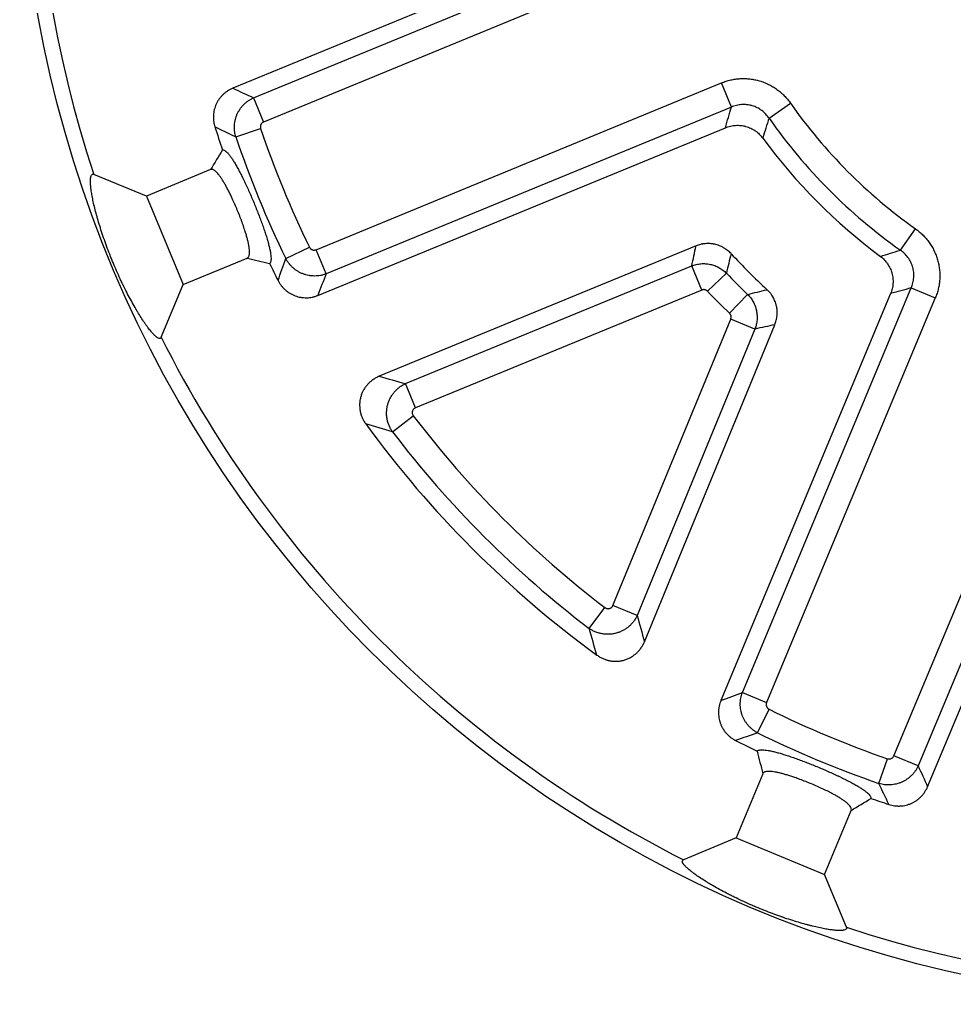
# Model space of a CAD drawing. Header units: millimetres. Extents: x -5 to 579, y 15 to 400.
# Drawn here: x 13.5 to 101.4, y 33.8 to 126.1 of the extents above; entities that cross this region are included whole.
import ezdxf

# ---------------------------------------------------------------- set-up
doc = ezdxf.new("R2010")
doc.units = ezdxf.units.MM
doc.layers.add('1', color=7, linetype='Continuous', true_color=0xffffff)

msp = doc.modelspace()

# ---------------------------------------------------------------- linework, layer by layer
at = {"layer": '1'}
for p, q in [((71.866, 135.454), (33.538, 119.689)), ((35.493, 118.79), (73.617, 134.471)), ((74.554, 132.194), (36.43, 116.513)), ((41.368, 104.506), (79.492, 120.187)), ((80.429, 117.91), (79.492, 120.187)), ((35.493, 118.79), (36.43, 116.513)), ((83.972, 116.874), (85.988, 118.287)), ((80.429, 117.91), (42.305, 102.229)), ((33.819, 115.11), (36.151, 115.9)), ((41.548, 100.215), (79.876, 115.979)), ((31.445, 112.04), (25.407, 109.539)), ((25.407, 109.539), (20.452, 111.591)), ((25.407, 109.539), (28.851, 101.224)), ((96.321, 104.463), (97.744, 106.472)), ((38.526, 103.666), (40.738, 104.746)), ((42.305, 102.229), (41.368, 104.506)), ((77.108, 104.858), (47.305, 92.601)), ((28.851, 101.224), (34.889, 103.725)), ((34.889, 103.725), (34.889, 103.725)), ((49.78, 91.915), (76.704, 102.989)), ((77.64, 100.712), (76.704, 102.989)), ((78.183, 100.597), (79.962, 102.299)), ((26.799, 96.269), (28.851, 101.224)), ((77.64, 100.712), (50.716, 89.638)), ((81.47, 62.869), (97.34, 100.915)), ((97.34, 100.915), (99.612, 99.967)), ((95.406, 100.372), (79.451, 62.122)), ((80.253, 98.528), (81.955, 100.307)), ((99.612, 99.967), (83.742, 61.922)), ((69.293, 71.061), (80.368, 97.985)), ((82.644, 97.048), (80.368, 97.985)), ((82.644, 97.048), (71.57, 70.124)), ((72.256, 67.65), (84.514, 97.452)), ((95.724, 56.923), (111.594, 94.969)), ((113.866, 94.021), (97.997, 55.976)), ((50.716, 89.638), (49.78, 91.915)), ((98.886, 54.015), (114.841, 92.265)), ((48.552, 87.393), (50.512, 88.884)), ((67.049, 68.897), (68.54, 70.856)), ((71.57, 70.124), (69.293, 71.061)), ((81.47, 62.869), (83.742, 61.922)), ((82.888, 59.083), (83.978, 61.29)), ((82.855, 57.345), (82.855, 57.345)), ((94.308, 54.32), (95.11, 56.647)), ((97.997, 55.976), (95.724, 56.923)), ((83.381, 55.234), (80.879, 49.195)), ((89.194, 45.751), (91.695, 51.79)), ((91.695, 51.79), (91.695, 51.79)), ((80.879, 49.195), (75.925, 47.143)), ((80.879, 49.195), (89.194, 45.751)), ((91.247, 40.796), (89.194, 45.751))]:
    msp.add_line(p, q, dxfattribs=at)
for radius in [112.5, 29.056, 27.116]:
    msp.add_circle((125.984, 146.328), radius, dxfattribs=at)
for radius, start, end in [(111.102, 161.78034, 198.21966), (48.847, 215.0342, 234.68117), (51.309, 215.0342, 234.68117), (98.884, 197.82906, 199.14137), (94.847, 198.71239, 206.00298), (97.309, 198.71239, 206.00298), (52.884, 216.33085, 233.38452), (62.116, 222.78899, 227.21101), (98.884, 205.85863, 206.88631), (63.691, 223.73266, 226.26734), (66.153, 223.73266, 226.26734), (111.102, 206.78034, 243.21966), (94.847, 217.27576, 232.72424), (98.884, 216.05475, 233.94525), (97.309, 217.27576, 232.72424), (94.847, 243.71239, 251.00298), (97.309, 243.71239, 251.00298), (98.884, 242.82906, 244.14136), (98.884, 250.85863, 251.88631), (111.102, 251.78034, 288.21966)]:
    msp.add_arc((125.984, 146.328), radius, start, end, dxfattribs=at)
for points, knots in [([(79.492, 120.187), (79.635, 120.246), (79.922, 120.35), (80.362, 120.469), (80.66, 120.524), (80.962, 120.567), (81.114, 120.582), (81.421, 120.599), (81.574, 120.601), (81.878, 120.592), (82.181, 120.57), (82.481, 120.522), (82.705, 120.477), (82.779, 120.461), (82.927, 120.424), (83.002, 120.404), (83.223, 120.339), (83.368, 120.29), (83.651, 120.18), (83.929, 120.058), (84.196, 119.914), (84.457, 119.757), (84.585, 119.673), (84.835, 119.493), (85.075, 119.304), (85.408, 118.993), (85.714, 118.656), (85.899, 118.413), (85.988, 118.287)], [0, 0, 0, 0, 0.0625, 0.125, 0.1875, 0.1875, 0.25, 0.25, 0.3125, 0.3125, 0.375, 0.4375, 0.4375, 0.46875, 0.46875, 0.5, 0.5, 0.5625, 0.5625, 0.625, 0.6875, 0.6875, 0.75, 0.75, 0.8125, 0.875, 0.9375, 1, 1, 1, 1]), ([(33.538, 119.689), (33.452, 119.654), (33.285, 119.576), (33.048, 119.438), (32.899, 119.332), (32.79, 119.246), (32.755, 119.217), (32.702, 119.172), (32.685, 119.156), (32.65, 119.125), (32.566, 119.047), (32.423, 118.898), (32.252, 118.683), (32.152, 118.529), (32.082, 118.41), (32.06, 118.369), (32.017, 118.287), (31.996, 118.246), (31.938, 118.121), (31.869, 117.952), (31.816, 117.776), (31.782, 117.643), (31.767, 117.576), (31.754, 117.508), (31.746, 117.462), (31.742, 117.439), (31.725, 117.325), (31.705, 117.142), (31.702, 116.868), (31.717, 116.685), (31.734, 116.548), (31.741, 116.502), (31.757, 116.411), (31.766, 116.365), (31.796, 116.23), (31.82, 116.14), (31.849, 116.052)], [0, 0, 0, 0, 0.0625, 0.125, 0.1875, 0.1875, 0.21875, 0.21875, 0.234375, 0.234375, 0.25, 0.3125, 0.375, 0.4375, 0.4375, 0.46875, 0.46875, 0.5, 0.5, 0.5625, 0.625, 0.625, 0.65625, 0.671875, 0.671875, 0.6875, 0.6875, 0.75, 0.8125, 0.875, 0.875, 0.90625, 0.90625, 0.9375, 0.9375, 1, 1, 1, 1]), ([(33.819, 115.11), (33.791, 115.198), (33.768, 115.287), (33.739, 115.423), (33.73, 115.468), (33.715, 115.56), (33.709, 115.605), (33.692, 115.743), (33.679, 115.926), (33.684, 116.201), (33.704, 116.385), (33.726, 116.522), (33.734, 116.568), (33.753, 116.659), (33.763, 116.704), (33.797, 116.838), (33.85, 117.015), (33.918, 117.185), (33.976, 117.312), (33.996, 117.353), (34.038, 117.436), (34.06, 117.477), (34.129, 117.598), (34.228, 117.754), (34.396, 117.973), (34.521, 118.108), (34.603, 118.189), (34.619, 118.205), (34.653, 118.237), (34.67, 118.253), (34.722, 118.3), (34.757, 118.33), (34.864, 118.418), (35.01, 118.528), (35.244, 118.671), (35.409, 118.753), (35.493, 118.79)], [0, 0, 0, 0, 0.0625, 0.0625, 0.09375, 0.09375, 0.125, 0.125, 0.1875, 0.25, 0.3125, 0.3125, 0.34375, 0.34375, 0.375, 0.375, 0.4375, 0.5, 0.5, 0.53125, 0.53125, 0.5625, 0.5625, 0.625, 0.6875, 0.75, 0.75, 0.765625, 0.765625, 0.78125, 0.78125, 0.8125, 0.8125, 0.875, 0.9375, 1, 1, 1, 1]), ([(83.972, 116.874), (83.878, 117.013), (83.774, 117.143), (83.545, 117.384), (83.421, 117.495), (83.251, 117.621), (83.217, 117.646), (83.147, 117.693), (83.112, 117.715), (83.005, 117.781), (82.932, 117.822), (82.709, 117.933), (82.553, 117.994), (82.35, 118.054), (82.309, 118.065), (82.228, 118.085), (82.187, 118.094), (82.064, 118.118), (81.899, 118.143), (81.732, 118.153), (81.607, 118.156), (81.565, 118.156), (81.481, 118.153), (81.439, 118.151), (81.228, 118.137), (81.063, 118.11), (80.741, 118.03), (80.583, 117.977), (80.429, 117.91)], [0, 0, 0, 0, 0.125, 0.125, 0.25, 0.25, 0.28125, 0.28125, 0.3125, 0.3125, 0.375, 0.375, 0.5, 0.5, 0.53125, 0.53125, 0.5625, 0.5625, 0.625, 0.6875, 0.6875, 0.71875, 0.71875, 0.75, 0.75, 0.875, 0.875, 1, 1, 1, 1]), ([(36.43, 116.513), (36.401, 116.501), (36.374, 116.487), (36.335, 116.462), (36.322, 116.453), (36.298, 116.434), (36.286, 116.423), (36.252, 116.391), (36.232, 116.368), (36.206, 116.33), (36.197, 116.317), (36.182, 116.29), (36.174, 116.276), (36.155, 116.234), (36.145, 116.205), (36.134, 116.16), (36.131, 116.145), (36.127, 116.114), (36.125, 116.098), (36.123, 116.052), (36.125, 116.021), (36.131, 115.975), (36.134, 115.96), (36.141, 115.93), (36.146, 115.915), (36.151, 115.9)], [0, 0, 0, 0, 0.125, 0.125, 0.1875, 0.1875, 0.25, 0.25, 0.375, 0.375, 0.4375, 0.4375, 0.5, 0.5, 0.625, 0.625, 0.6875, 0.6875, 0.75, 0.75, 0.875, 0.875, 0.9375, 0.9375, 1, 1, 1, 1]), ([(79.876, 115.979), (80.029, 116.042), (80.184, 116.092), (80.423, 116.146), (80.503, 116.161), (80.624, 116.179), (80.665, 116.184), (80.747, 116.192), (80.788, 116.196), (80.993, 116.208), (81.156, 116.204), (81.399, 116.179), (81.479, 116.167), (81.599, 116.143), (81.66, 116.131), (81.719, 116.116), (81.759, 116.106), (81.779, 116.1), (81.958, 116.05), (82.11, 115.993), (82.331, 115.889), (82.403, 115.851), (82.509, 115.79), (82.544, 115.769), (82.613, 115.725), (82.647, 115.702), (82.817, 115.584), (82.942, 115.48), (83.175, 115.253), (83.282, 115.13), (83.38, 114.997)], [0, 0, 0, 0, 0.125, 0.125, 0.1875, 0.1875, 0.21875, 0.21875, 0.25, 0.25, 0.375, 0.375, 0.4375, 0.4375, 0.46875, 0.484375, 0.484375, 0.5, 0.5, 0.625, 0.625, 0.6875, 0.6875, 0.71875, 0.71875, 0.75, 0.75, 0.875, 0.875, 1, 1, 1, 1]), ([(32.567, 113.904), (32.58, 113.906), (32.629, 113.906), (32.724, 113.879), (32.859, 113.792), (33.01, 113.653), (33.174, 113.464), (33.352, 113.227), (33.542, 112.943), (33.743, 112.616), (33.952, 112.249), (34.169, 111.844), (34.393, 111.405), (34.621, 110.938), (34.85, 110.448), (35.079, 109.941), (35.306, 109.42), (35.53, 108.891), (35.746, 108.36), (35.955, 107.831), (36.153, 107.309), (36.338, 106.8), (36.508, 106.309), (36.662, 105.84), (36.796, 105.397), (36.91, 104.985), (37.002, 104.608), (37.071, 104.269), (37.116, 103.97), (37.136, 103.715), (37.13, 103.506), (37.099, 103.343), (37.052, 103.249), (37.014, 103.211), (37.001, 103.2)], [0, 0, 0, 0, 0.012658, 0.045153, 0.077845, 0.110551, 0.142973, 0.17541, 0.208064, 0.240427, 0.272646, 0.305037, 0.337482, 0.369848, 0.402163, 0.43418, 0.466217, 0.498499, 0.530551, 0.562532, 0.594769, 0.627004, 0.659073, 0.691302, 0.72378, 0.756046, 0.788356, 0.820987, 0.853504, 0.88593, 0.918566, 0.95133, 0.983858, 1, 1, 1, 1]), ([(34.889, 103.725), (34.891, 103.726), (34.923, 103.739), (34.98, 103.78), (35.042, 103.875), (35.085, 104.01), (35.107, 104.178), (35.108, 104.383), (35.088, 104.62), (35.048, 104.89), (34.988, 105.187), (34.91, 105.511), (34.815, 105.858), (34.691, 106.265), (34.535, 106.736), (34.342, 107.272), (34.13, 107.821), (33.905, 108.373), (33.669, 108.916), (33.448, 109.399), (33.245, 109.819), (33.061, 110.18), (32.88, 110.516), (32.703, 110.826), (32.53, 111.106), (32.363, 111.354), (32.202, 111.569), (32.049, 111.746), (31.904, 111.886), (31.771, 111.986), (31.647, 112.046), (31.538, 112.065), (31.474, 112.052), (31.445, 112.04)], [0, 0, 0, 0, 0.002025, 0.032023, 0.064291, 0.094992, 0.126774, 0.157722, 0.189352, 0.220577, 0.251878, 0.283146, 0.314388, 0.345612, 0.386997, 0.428557, 0.470309, 0.51195, 0.553503, 0.594987, 0.626489, 0.657898, 0.689224, 0.720473, 0.751601, 0.782868, 0.814049, 0.845664, 0.876625, 0.908458, 0.939082, 0.971328, 1, 1, 1, 1]), ([(26.798, 96.269), (26.795, 96.26), (26.791, 96.251), (26.767, 96.207), (26.741, 96.183), (26.679, 96.157), (26.605, 96.154), (26.51, 96.196), (26.43, 96.245), (26.401, 96.264), (26.364, 96.292), (26.357, 96.297), (26.342, 96.309), (26.319, 96.327), (26.295, 96.347), (26.215, 96.416), (26.078, 96.548), (25.923, 96.724), (25.758, 96.921), (25.671, 97.03), (25.557, 97.181), (25.534, 97.212), (25.488, 97.275), (25.464, 97.307), (25.393, 97.406), (25.344, 97.474), (25.197, 97.685), (25.096, 97.835), (24.889, 98.154), (24.783, 98.323), (24.619, 98.591), (24.564, 98.683), (24.48, 98.824), (24.437, 98.896), (24.395, 98.969), (24.366, 99.018), (24.352, 99.043), (24.223, 99.266), (23.993, 99.677), (23.761, 100.114), (23.527, 100.564), (23.41, 100.797), (23.264, 101.096), (23.22, 101.186), (23.175, 101.278), (23.146, 101.339), (23.131, 101.37), (23.058, 101.523), (22.999, 101.647), (22.826, 102.02), (22.599, 102.523), (22.379, 103.035), (22.217, 103.424), (22.164, 103.554), (22.085, 103.75), (22.058, 103.816), (22.006, 103.947), (21.98, 104.013), (21.852, 104.339), (21.753, 104.599), (21.564, 105.113), (21.473, 105.367), (21.342, 105.746), (21.299, 105.872), (21.237, 106.059), (21.216, 106.122), (21.175, 106.246), (21.155, 106.309), (21.056, 106.617), (20.982, 106.857), (20.843, 107.324), (20.713, 107.779), (20.602, 108.209), (20.499, 108.626), (20.453, 108.825), (20.371, 109.204), (20.299, 109.565), (20.245, 109.889), (20.218, 110.08), (20.212, 110.117), (20.202, 110.191), (20.198, 110.228), (20.185, 110.335), (20.177, 110.403), (20.158, 110.6), (20.149, 110.721), (20.142, 110.939), (20.142, 111.037), (20.15, 111.168), (20.154, 111.209), (20.161, 111.266), (20.163, 111.284), (20.169, 111.319), (20.172, 111.336), (20.189, 111.416), (20.207, 111.468), (20.251, 111.549), (20.277, 111.577), (20.337, 111.609), (20.371, 111.613), (20.423, 111.602), (20.437, 111.597), (20.452, 111.591)], [0, 0, 0, 0, 0.006305, 0.006305, 0.03523, 0.03523, 0.064154, 0.093078, 0.093078, 0.10754, 0.10754, 0.111156, 0.111156, 0.114772, 0.122003, 0.122003, 0.150927, 0.179851, 0.179851, 0.208776, 0.208776, 0.216007, 0.216007, 0.223238, 0.223238, 0.2377, 0.2377, 0.266624, 0.266624, 0.295548, 0.295548, 0.310011, 0.310011, 0.317242, 0.320857, 0.320857, 0.324473, 0.324473, 0.353397, 0.382321, 0.382321, 0.411246, 0.411246, 0.418477, 0.422092, 0.422092, 0.425708, 0.425708, 0.44017, 0.44017, 0.469094, 0.498019, 0.498019, 0.512481, 0.512481, 0.519712, 0.519712, 0.526943, 0.526943, 0.555867, 0.555867, 0.584791, 0.584791, 0.599254, 0.599254, 0.606485, 0.606485, 0.613716, 0.613716, 0.64264, 0.64264, 0.671564, 0.700489, 0.700489, 0.729413, 0.729413, 0.758337, 0.787262, 0.787262, 0.794493, 0.794493, 0.801724, 0.801724, 0.816186, 0.816186, 0.84511, 0.84511, 0.874034, 0.874034, 0.888497, 0.888497, 0.895728, 0.895728, 0.902959, 0.902959, 0.931883, 0.931883, 0.960807, 0.960807, 0.989732, 0.989732, 1, 1, 1, 1]), ([(97.744, 106.472), (97.87, 106.383), (98.112, 106.196), (98.448, 105.888), (98.757, 105.554), (98.945, 105.313), (99.123, 105.062), (99.207, 104.934), (99.362, 104.672), (99.505, 104.405), (99.626, 104.126), (99.707, 103.913), (99.733, 103.841), (99.781, 103.696), (99.804, 103.623), (99.868, 103.401), (99.904, 103.252), (99.962, 102.954), (100.008, 102.654), (100.028, 102.351), (100.036, 102.047), (100.033, 101.894), (100.015, 101.587), (99.999, 101.434), (99.955, 101.133), (99.898, 100.835), (99.777, 100.396), (99.671, 100.109), (99.612, 99.967)], [0, 0, 0, 0, 0.0625, 0.125, 0.1875, 0.25, 0.25, 0.3125, 0.3125, 0.375, 0.4375, 0.4375, 0.46875, 0.46875, 0.5, 0.5, 0.5625, 0.5625, 0.625, 0.6875, 0.6875, 0.75, 0.75, 0.8125, 0.8125, 0.875, 0.9375, 1, 1, 1, 1]), ([(40.738, 104.746), (40.752, 104.718), (40.768, 104.691), (40.796, 104.654), (40.805, 104.642), (40.826, 104.619), (40.837, 104.608), (40.871, 104.577), (40.896, 104.558), (40.935, 104.534), (40.949, 104.526), (40.977, 104.512), (40.991, 104.506), (41.034, 104.49), (41.064, 104.481), (41.11, 104.473), (41.125, 104.471), (41.156, 104.469), (41.172, 104.469), (41.218, 104.469), (41.249, 104.473), (41.294, 104.482), (41.309, 104.486), (41.339, 104.495), (41.354, 104.5), (41.368, 104.506)], [0, 0, 0, 0, 0.125, 0.125, 0.1875, 0.1875, 0.25, 0.25, 0.375, 0.375, 0.4375, 0.4375, 0.5, 0.5, 0.625, 0.625, 0.6875, 0.6875, 0.75, 0.75, 0.875, 0.875, 0.9375, 0.9375, 1, 1, 1, 1]), ([(80.4, 104.133), (80.297, 104.244), (80.078, 104.447), (79.832, 104.615), (79.67, 104.708), (79.637, 104.727), (79.57, 104.762), (79.469, 104.812), (79.367, 104.857), (79.158, 104.937), (79.016, 104.98), (78.834, 105.021), (78.797, 105.028), (78.723, 105.042), (78.686, 105.048), (78.574, 105.063), (78.5, 105.071), (78.276, 105.086), (78.128, 105.084), (77.905, 105.064), (77.831, 105.055), (77.72, 105.037), (77.683, 105.03), (77.609, 105.015), (77.572, 105.007), (77.39, 104.962), (77.247, 104.916), (77.108, 104.858)], [0, 0, 0, 0, 0.125, 0.25, 0.25, 0.28125, 0.28125, 0.3125, 0.375, 0.375, 0.5, 0.5, 0.53125, 0.53125, 0.5625, 0.5625, 0.625, 0.625, 0.75, 0.75, 0.8125, 0.8125, 0.84375, 0.84375, 0.875, 0.875, 1, 1, 1, 1]), ([(97.34, 100.915), (97.407, 101.069), (97.462, 101.227), (97.543, 101.549), (97.57, 101.713), (97.586, 101.924), (97.588, 101.966), (97.591, 102.05), (97.591, 102.092), (97.589, 102.217), (97.585, 102.3), (97.559, 102.549), (97.528, 102.713), (97.47, 102.917), (97.457, 102.957), (97.43, 103.037), (97.416, 103.076), (97.371, 103.193), (97.304, 103.346), (97.224, 103.492), (97.158, 103.599), (97.136, 103.634), (97.089, 103.704), (97.065, 103.739), (96.94, 103.909), (96.829, 104.034), (96.59, 104.264), (96.46, 104.369), (96.321, 104.463)], [0, 0, 0, 0, 0.125, 0.125, 0.25, 0.25, 0.28125, 0.28125, 0.3125, 0.3125, 0.375, 0.375, 0.5, 0.5, 0.53125, 0.53125, 0.5625, 0.5625, 0.625, 0.6875, 0.6875, 0.71875, 0.71875, 0.75, 0.75, 0.875, 0.875, 1, 1, 1, 1]), ([(42.305, 102.229), (42.219, 102.196), (42.131, 102.167), (41.998, 102.13), (41.953, 102.118), (41.863, 102.097), (41.817, 102.088), (41.681, 102.063), (41.499, 102.038), (41.224, 102.026), (41.04, 102.034), (40.901, 102.047), (40.855, 102.052), (40.763, 102.065), (40.717, 102.072), (40.581, 102.097), (40.402, 102.139), (40.227, 102.197), (40.098, 102.246), (40.055, 102.263), (39.97, 102.3), (39.927, 102.32), (39.802, 102.381), (39.64, 102.47), (39.411, 102.623), (39.268, 102.739), (39.182, 102.816), (39.165, 102.832), (39.131, 102.863), (39.114, 102.879), (39.064, 102.928), (39.032, 102.961), (38.937, 103.062), (38.818, 103.201), (38.66, 103.425), (38.568, 103.584), (38.526, 103.666)], [0, 0, 0, 0, 0.0625, 0.0625, 0.09375, 0.09375, 0.125, 0.125, 0.1875, 0.25, 0.3125, 0.3125, 0.34375, 0.34375, 0.375, 0.375, 0.4375, 0.5, 0.5, 0.53125, 0.53125, 0.5625, 0.5625, 0.625, 0.6875, 0.75, 0.75, 0.765625, 0.765625, 0.78125, 0.78125, 0.8125, 0.8125, 0.875, 0.9375, 1, 1, 1, 1]), ([(94.442, 103.881), (94.574, 103.782), (94.697, 103.674), (94.866, 103.498), (94.948, 103.407), (95.024, 103.31), (95.073, 103.245), (95.097, 103.211), (95.213, 103.042), (95.294, 102.9), (95.397, 102.679), (95.428, 102.603), (95.471, 102.488), (95.491, 102.43), (95.509, 102.371), (95.521, 102.332), (95.526, 102.312), (95.575, 102.134), (95.605, 101.973), (95.629, 101.731), (95.634, 101.649), (95.636, 101.527), (95.636, 101.486), (95.634, 101.404), (95.632, 101.363), (95.619, 101.157), (95.594, 100.996), (95.52, 100.679), (95.47, 100.524), (95.406, 100.372)], [0, 0, 0, 0, 0.125, 0.125, 0.1875, 0.21875, 0.21875, 0.25, 0.25, 0.375, 0.375, 0.4375, 0.4375, 0.46875, 0.484375, 0.484375, 0.5, 0.5, 0.625, 0.625, 0.6875, 0.6875, 0.71875, 0.71875, 0.75, 0.75, 0.875, 0.875, 1, 1, 1, 1]), ([(76.704, 102.989), (76.841, 103.043), (76.982, 103.086), (77.198, 103.136), (77.27, 103.15), (77.416, 103.172), (77.489, 103.181), (77.708, 103.198), (77.854, 103.2), (78.037, 103.188), (78.074, 103.185), (78.147, 103.178), (78.184, 103.173), (78.294, 103.158), (78.367, 103.145), (78.582, 103.099), (78.723, 103.059), (78.929, 102.983), (78.997, 102.955), (79.098, 102.909), (79.131, 102.893), (79.197, 102.86), (79.23, 102.843), (79.392, 102.755), (79.515, 102.675), (79.748, 102.5), (79.858, 102.404), (79.962, 102.299)], [0, 0, 0, 0, 0.125, 0.125, 0.1875, 0.1875, 0.25, 0.25, 0.375, 0.375, 0.40625, 0.40625, 0.4375, 0.4375, 0.5, 0.5, 0.625, 0.625, 0.6875, 0.6875, 0.71875, 0.71875, 0.75, 0.75, 0.875, 0.875, 1, 1, 1, 1]), ([(37.789, 101.611), (37.831, 101.528), (37.921, 101.368), (38.078, 101.143), (38.195, 101.002), (38.289, 100.901), (38.321, 100.868), (38.37, 100.819), (38.387, 100.803), (38.421, 100.771), (38.506, 100.693), (38.666, 100.562), (38.893, 100.409), (39.054, 100.321), (39.179, 100.261), (39.221, 100.242), (39.306, 100.205), (39.349, 100.188), (39.478, 100.14), (39.653, 100.085), (39.831, 100.046), (39.967, 100.023), (40.035, 100.013), (40.104, 100.005), (40.15, 100.001), (40.173, 99.999), (40.289, 99.99), (40.473, 99.985), (40.746, 100.004), (40.927, 100.033), (41.063, 100.061), (41.108, 100.072), (41.198, 100.095), (41.242, 100.107), (41.375, 100.148), (41.462, 100.179), (41.548, 100.215)], [0, 0, 0, 0, 0.0625, 0.125, 0.1875, 0.1875, 0.21875, 0.21875, 0.234375, 0.234375, 0.25, 0.3125, 0.375, 0.4375, 0.4375, 0.46875, 0.46875, 0.5, 0.5, 0.5625, 0.625, 0.625, 0.65625, 0.671875, 0.671875, 0.6875, 0.6875, 0.75, 0.8125, 0.875, 0.875, 0.90625, 0.90625, 0.9375, 0.9375, 1, 1, 1, 1]), ([(78.183, 100.597), (78.166, 100.615), (78.13, 100.648), (78.089, 100.675), (78.057, 100.693), (78.046, 100.699), (78.023, 100.709), (78.012, 100.714), (77.978, 100.727), (77.954, 100.733), (77.906, 100.744), (77.881, 100.747), (77.832, 100.75), (77.808, 100.749), (77.771, 100.746), (77.759, 100.745), (77.735, 100.74), (77.723, 100.738), (77.687, 100.729), (77.663, 100.721), (77.64, 100.712)], [0, 0, 0, 0, 0.125, 0.25, 0.25, 0.3125, 0.3125, 0.375, 0.375, 0.5, 0.5, 0.625, 0.625, 0.75, 0.75, 0.8125, 0.8125, 0.875, 0.875, 1, 1, 1, 1]), ([(84.514, 97.452), (84.571, 97.591), (84.664, 97.875), (84.713, 98.169), (84.729, 98.356), (84.732, 98.394), (84.736, 98.469), (84.739, 98.581), (84.736, 98.693), (84.722, 98.916), (84.701, 99.063), (84.661, 99.246), (84.653, 99.282), (84.634, 99.355), (84.624, 99.391), (84.591, 99.499), (84.567, 99.57), (84.486, 99.779), (84.422, 99.913), (84.311, 100.107), (84.271, 100.17), (84.208, 100.263), (84.186, 100.294), (84.141, 100.355), (84.118, 100.385), (84.001, 100.532), (83.899, 100.642), (83.789, 100.744)], [0, 0, 0, 0, 0.125, 0.25, 0.25, 0.28125, 0.28125, 0.3125, 0.375, 0.375, 0.5, 0.5, 0.53125, 0.53125, 0.5625, 0.5625, 0.625, 0.625, 0.75, 0.75, 0.8125, 0.8125, 0.84375, 0.84375, 0.875, 0.875, 1, 1, 1, 1]), ([(81.955, 100.307), (82.059, 100.203), (82.156, 100.092), (82.289, 99.915), (82.331, 99.854), (82.411, 99.73), (82.448, 99.667), (82.553, 99.474), (82.613, 99.341), (82.677, 99.168), (82.689, 99.134), (82.712, 99.064), (82.723, 99.028), (82.754, 98.921), (82.771, 98.85), (82.817, 98.634), (82.837, 98.489), (82.851, 98.27), (82.853, 98.196), (82.852, 98.086), (82.851, 98.049), (82.847, 97.975), (82.845, 97.938), (82.83, 97.754), (82.807, 97.61), (82.741, 97.326), (82.698, 97.186), (82.644, 97.048)], [0, 0, 0, 0, 0.125, 0.125, 0.1875, 0.1875, 0.25, 0.25, 0.375, 0.375, 0.40625, 0.40625, 0.4375, 0.4375, 0.5, 0.5, 0.625, 0.625, 0.6875, 0.6875, 0.71875, 0.71875, 0.75, 0.75, 0.875, 0.875, 1, 1, 1, 1]), ([(80.368, 97.985), (80.377, 98.008), (80.392, 98.054), (80.4, 98.103), (80.404, 98.139), (80.405, 98.152), (80.405, 98.176), (80.405, 98.189), (80.403, 98.225), (80.399, 98.25), (80.389, 98.298), (80.382, 98.322), (80.365, 98.368), (80.355, 98.39), (80.337, 98.422), (80.33, 98.432), (80.317, 98.453), (80.31, 98.463), (80.287, 98.492), (80.27, 98.511), (80.253, 98.528)], [0, 0, 0, 0, 0.125, 0.25, 0.25, 0.3125, 0.3125, 0.375, 0.375, 0.5, 0.5, 0.625, 0.625, 0.75, 0.75, 0.8125, 0.8125, 0.875, 0.875, 1, 1, 1, 1]), ([(47.305, 92.601), (47.201, 92.558), (46.999, 92.461), (46.81, 92.345), (46.628, 92.217), (46.54, 92.148), (46.434, 92.055), (46.413, 92.037), (46.372, 91.998), (46.311, 91.94), (46.253, 91.88), (46.141, 91.756), (46.071, 91.67), (45.941, 91.489), (45.881, 91.395), (45.813, 91.272), (45.799, 91.247), (45.774, 91.197), (45.736, 91.122), (45.702, 91.046), (45.638, 90.892), (45.601, 90.787), (45.541, 90.573), (45.516, 90.464), (45.489, 90.297), (45.482, 90.241), (45.471, 90.13), (45.466, 90.074), (45.459, 89.907), (45.461, 89.796), (45.472, 89.629), (45.478, 89.574), (45.488, 89.49), (45.492, 89.463), (45.501, 89.407), (45.506, 89.379), (45.532, 89.241), (45.559, 89.133), (45.624, 88.92), (45.662, 88.815), (45.729, 88.662), (45.752, 88.611), (45.79, 88.536), (45.803, 88.511), (45.83, 88.462), (45.843, 88.437), (45.913, 88.315), (45.974, 88.22), (46.041, 88.129)], [0, 0, 0, 0, 0.0625, 0.125, 0.125, 0.1875, 0.1875, 0.203125, 0.203125, 0.21875, 0.25, 0.25, 0.3125, 0.3125, 0.375, 0.375, 0.390625, 0.390625, 0.40625, 0.4375, 0.4375, 0.5, 0.5, 0.5625, 0.5625, 0.59375, 0.59375, 0.625, 0.625, 0.6875, 0.6875, 0.71875, 0.71875, 0.734375, 0.734375, 0.75, 0.75, 0.8125, 0.8125, 0.875, 0.875, 0.90625, 0.90625, 0.921875, 0.921875, 0.9375, 0.9375, 1, 1, 1, 1]), ([(48.552, 87.393), (48.488, 87.484), (48.429, 87.578), (48.348, 87.724), (48.322, 87.773), (48.274, 87.874), (48.252, 87.924), (48.188, 88.078), (48.115, 88.286), (48.064, 88.503), (48.04, 88.641), (48.036, 88.669), (48.028, 88.724), (48.017, 88.808), (48.01, 88.891), (47.999, 89.058), (47.998, 89.169), (48.009, 89.392), (48.02, 89.504), (48.042, 89.643), (48.047, 89.671), (48.057, 89.726), (48.074, 89.809), (48.094, 89.89), (48.138, 90.052), (48.173, 90.158), (48.254, 90.365), (48.301, 90.467), (48.406, 90.667), (48.464, 90.763), (48.588, 90.947), (48.655, 91.036), (48.799, 91.205), (48.875, 91.286), (48.997, 91.401), (49.039, 91.439), (49.124, 91.51), (49.167, 91.545), (49.299, 91.645), (49.391, 91.706), (49.58, 91.818), (49.678, 91.869), (49.78, 91.915)], [0, 0, 0, 0, 0.0625, 0.0625, 0.09375, 0.09375, 0.125, 0.125, 0.1875, 0.25, 0.25, 0.265625, 0.265625, 0.28125, 0.3125, 0.3125, 0.375, 0.375, 0.4375, 0.4375, 0.453125, 0.453125, 0.46875, 0.5, 0.5, 0.5625, 0.5625, 0.625, 0.625, 0.6875, 0.6875, 0.75, 0.75, 0.8125, 0.8125, 0.84375, 0.84375, 0.875, 0.875, 0.9375, 0.9375, 1, 1, 1, 1]), ([(50.716, 89.638), (50.681, 89.623), (50.648, 89.605), (50.602, 89.573), (50.587, 89.561), (50.559, 89.536), (50.545, 89.523), (50.508, 89.481), (50.486, 89.451), (50.449, 89.384), (50.435, 89.349), (50.42, 89.295), (50.417, 89.276), (50.411, 89.239), (50.408, 89.201), (50.409, 89.164), (50.411, 89.135), (50.412, 89.126), (50.415, 89.107), (50.416, 89.098), (50.426, 89.052), (50.438, 89.016), (50.461, 88.965), (50.47, 88.948), (50.489, 88.915), (50.5, 88.899), (50.512, 88.884)], [0, 0, 0, 0, 0.125, 0.125, 0.1875, 0.1875, 0.25, 0.25, 0.375, 0.375, 0.5, 0.5, 0.5625, 0.5625, 0.625, 0.6875, 0.6875, 0.71875, 0.71875, 0.75, 0.75, 0.875, 0.875, 0.9375, 0.9375, 1, 1, 1, 1]), ([(68.54, 70.856), (68.57, 70.833), (68.602, 70.814), (68.653, 70.79), (68.671, 70.783), (68.707, 70.771), (68.725, 70.767), (68.781, 70.755), (68.818, 70.752), (68.894, 70.754), (68.931, 70.76), (68.985, 70.774), (69.003, 70.78), (69.039, 70.795), (69.073, 70.811), (69.105, 70.831), (69.128, 70.847), (69.135, 70.853), (69.15, 70.864), (69.157, 70.87), (69.192, 70.902), (69.217, 70.93), (69.25, 70.976), (69.26, 70.993), (69.278, 71.026), (69.286, 71.043), (69.293, 71.061)], [0, 0, 0, 0, 0.125, 0.125, 0.1875, 0.1875, 0.25, 0.25, 0.375, 0.375, 0.5, 0.5, 0.5625, 0.5625, 0.625, 0.6875, 0.6875, 0.71875, 0.71875, 0.75, 0.75, 0.875, 0.875, 0.9375, 0.9375, 1, 1, 1, 1]), ([(71.57, 70.124), (71.525, 70.023), (71.474, 69.924), (71.388, 69.781), (71.359, 69.733), (71.297, 69.641), (71.264, 69.596), (71.164, 69.463), (71.021, 69.295), (70.859, 69.142), (70.752, 69.051), (70.731, 69.033), (70.687, 68.998), (70.62, 68.947), (70.552, 68.898), (70.414, 68.805), (70.318, 68.748), (70.12, 68.644), (70.019, 68.598), (69.887, 68.546), (69.861, 68.537), (69.808, 68.517), (69.728, 68.49), (69.648, 68.466), (69.486, 68.422), (69.377, 68.399), (69.157, 68.364), (69.045, 68.353), (68.82, 68.343), (68.708, 68.344), (68.486, 68.358), (68.376, 68.371), (68.157, 68.409), (68.049, 68.434), (67.887, 68.481), (67.834, 68.499), (67.729, 68.536), (67.677, 68.555), (67.525, 68.619), (67.425, 68.667), (67.233, 68.774), (67.139, 68.832), (67.049, 68.897)], [0, 0, 0, 0, 0.0625, 0.0625, 0.09375, 0.09375, 0.125, 0.125, 0.1875, 0.25, 0.25, 0.265625, 0.265625, 0.28125, 0.3125, 0.3125, 0.375, 0.375, 0.4375, 0.4375, 0.453125, 0.453125, 0.46875, 0.5, 0.5, 0.5625, 0.5625, 0.625, 0.625, 0.6875, 0.6875, 0.75, 0.75, 0.8125, 0.8125, 0.84375, 0.84375, 0.875, 0.875, 0.9375, 0.9375, 1, 1, 1, 1]), ([(67.785, 66.385), (67.876, 66.319), (68.064, 66.197), (68.262, 66.097), (68.466, 66.009), (68.571, 65.97), (68.706, 65.928), (68.733, 65.92), (68.787, 65.905), (68.868, 65.884), (68.95, 65.866), (69.114, 65.835), (69.224, 65.821), (69.446, 65.805), (69.558, 65.803), (69.698, 65.809), (69.726, 65.811), (69.782, 65.815), (69.866, 65.822), (69.949, 65.833), (70.114, 65.86), (70.223, 65.884), (70.437, 65.944), (70.542, 65.98), (70.699, 66.045), (70.75, 66.068), (70.851, 66.116), (70.9, 66.142), (71.046, 66.223), (71.14, 66.283), (71.276, 66.38), (71.343, 66.431), (71.407, 66.484), (71.45, 66.521), (71.471, 66.539), (71.576, 66.634), (71.654, 66.714), (71.801, 66.881), (71.87, 66.968), (71.966, 67.105), (72.012, 67.175), (72.055, 67.247), (72.084, 67.296), (72.097, 67.32), (72.165, 67.444), (72.213, 67.546), (72.256, 67.65)], [0, 0, 0, 0, 0.0625, 0.125, 0.125, 0.1875, 0.1875, 0.203125, 0.203125, 0.21875, 0.25, 0.25, 0.3125, 0.3125, 0.375, 0.375, 0.390625, 0.390625, 0.40625, 0.4375, 0.4375, 0.5, 0.5, 0.5625, 0.5625, 0.59375, 0.59375, 0.625, 0.625, 0.6875, 0.6875, 0.71875, 0.734375, 0.734375, 0.75, 0.75, 0.8125, 0.8125, 0.875, 0.875, 0.90625, 0.921875, 0.921875, 0.9375, 0.9375, 1, 1, 1, 1]), ([(82.888, 59.083), (82.806, 59.126), (82.727, 59.172), (82.61, 59.248), (82.572, 59.274), (82.497, 59.328), (82.46, 59.355), (82.351, 59.441), (82.212, 59.561), (82.021, 59.76), (81.906, 59.904), (81.824, 60.016), (81.797, 60.054), (81.746, 60.132), (81.721, 60.171), (81.65, 60.29), (81.563, 60.452), (81.491, 60.621), (81.442, 60.751), (81.427, 60.794), (81.399, 60.883), (81.385, 60.928), (81.348, 61.062), (81.308, 61.242), (81.272, 61.515), (81.264, 61.699), (81.265, 61.815), (81.265, 61.838), (81.267, 61.884), (81.268, 61.908), (81.271, 61.977), (81.275, 62.023), (81.288, 62.161), (81.314, 62.342), (81.378, 62.609), (81.436, 62.783), (81.47, 62.869)], [0, 0, 0, 0, 0.0625, 0.0625, 0.09375, 0.09375, 0.125, 0.125, 0.1875, 0.25, 0.3125, 0.3125, 0.34375, 0.34375, 0.375, 0.375, 0.4375, 0.5, 0.5, 0.53125, 0.53125, 0.5625, 0.5625, 0.625, 0.6875, 0.75, 0.75, 0.765625, 0.765625, 0.78125, 0.78125, 0.8125, 0.8125, 0.875, 0.9375, 1, 1, 1, 1]), ([(79.451, 62.122), (79.416, 62.037), (79.353, 61.864), (79.283, 61.598), (79.252, 61.418), (79.236, 61.281), (79.231, 61.235), (79.226, 61.166), (79.225, 61.142), (79.223, 61.096), (79.218, 60.981), (79.223, 60.774), (79.254, 60.502), (79.292, 60.322), (79.327, 60.188), (79.339, 60.144), (79.367, 60.055), (79.382, 60.012), (79.429, 59.882), (79.5, 59.714), (79.586, 59.552), (79.657, 59.434), (79.694, 59.376), (79.733, 59.318), (79.759, 59.281), (79.773, 59.262), (79.841, 59.168), (79.957, 59.025), (80.148, 58.829), (80.288, 58.71), (80.397, 58.626), (80.435, 58.598), (80.511, 58.545), (80.549, 58.519), (80.666, 58.445), (80.746, 58.399), (80.829, 58.356)], [0, 0, 0, 0, 0.0625, 0.125, 0.1875, 0.1875, 0.21875, 0.21875, 0.234375, 0.234375, 0.25, 0.3125, 0.375, 0.4375, 0.4375, 0.46875, 0.46875, 0.5, 0.5, 0.5625, 0.625, 0.625, 0.65625, 0.671875, 0.671875, 0.6875, 0.6875, 0.75, 0.8125, 0.875, 0.875, 0.90625, 0.90625, 0.9375, 0.9375, 1, 1, 1, 1]), ([(83.742, 61.922), (83.73, 61.893), (83.721, 61.863), (83.711, 61.818), (83.709, 61.803), (83.705, 61.772), (83.704, 61.756), (83.703, 61.71), (83.705, 61.679), (83.713, 61.634), (83.716, 61.618), (83.724, 61.588), (83.729, 61.574), (83.745, 61.53), (83.759, 61.502), (83.783, 61.463), (83.792, 61.45), (83.81, 61.425), (83.82, 61.413), (83.851, 61.379), (83.874, 61.358), (83.911, 61.33), (83.924, 61.321), (83.951, 61.305), (83.964, 61.297), (83.978, 61.29)], [0, 0, 0, 0, 0.125, 0.125, 0.1875, 0.1875, 0.25, 0.25, 0.375, 0.375, 0.4375, 0.4375, 0.5, 0.5, 0.625, 0.625, 0.6875, 0.6875, 0.75, 0.75, 0.875, 0.875, 0.9375, 0.9375, 1, 1, 1, 1]), ([(82.855, 57.345), (82.864, 57.356), (82.898, 57.391), (82.983, 57.438), (83.113, 57.466), (83.241, 57.476), (83.385, 57.478), (83.593, 57.464), (83.886, 57.423), (84.22, 57.357), (84.593, 57.267), (85.001, 57.156), (85.439, 57.024), (85.906, 56.872), (86.395, 56.704), (86.901, 56.521), (87.421, 56.324), (87.95, 56.117), (88.481, 55.901), (88.922, 55.716), (89.272, 55.565), (89.62, 55.413), (89.961, 55.259), (90.293, 55.106), (90.618, 54.953), (91.008, 54.764), (91.448, 54.541), (91.856, 54.323), (92.229, 54.112), (92.561, 53.911), (92.85, 53.72), (93.094, 53.54), (93.289, 53.373), (93.433, 53.221), (93.527, 53.084), (93.561, 52.983), (93.562, 52.929), (93.56, 52.911)], [0, 0, 0, 0, 0.012325, 0.044879, 0.077358, 0.093737, 0.110128, 0.142686, 0.17505, 0.207525, 0.240098, 0.272344, 0.304549, 0.336977, 0.369164, 0.40119, 0.433381, 0.46561, 0.497583, 0.529624, 0.545786, 0.561956, 0.594228, 0.610415, 0.626619, 0.658779, 0.690894, 0.723287, 0.755731, 0.788011, 0.820441, 0.853138, 0.885618, 0.918103, 0.950877, 0.983547, 1, 1, 1, 1]), ([(95.11, 56.647), (95.139, 56.637), (95.169, 56.63), (95.215, 56.623), (95.23, 56.622), (95.261, 56.62), (95.277, 56.62), (95.323, 56.622), (95.354, 56.626), (95.399, 56.637), (95.414, 56.641), (95.443, 56.651), (95.458, 56.656), (95.5, 56.675), (95.527, 56.691), (95.565, 56.717), (95.577, 56.727), (95.601, 56.747), (95.612, 56.758), (95.644, 56.791), (95.663, 56.815), (95.689, 56.854), (95.697, 56.867), (95.712, 56.895), (95.718, 56.909), (95.724, 56.923)], [0, 0, 0, 0, 0.125, 0.125, 0.1875, 0.1875, 0.25, 0.25, 0.375, 0.375, 0.4375, 0.4375, 0.5, 0.5, 0.625, 0.625, 0.6875, 0.6875, 0.75, 0.75, 0.875, 0.875, 0.9375, 0.9375, 1, 1, 1, 1]), ([(91.695, 51.79), (91.696, 51.792), (91.709, 51.824), (91.72, 51.894), (91.697, 52.005), (91.631, 52.131), (91.527, 52.266), (91.382, 52.411), (91.2, 52.565), (90.981, 52.727), (90.729, 52.895), (90.444, 53.069), (90.131, 53.247), (89.755, 53.448), (89.309, 53.671), (88.791, 53.915), (88.251, 54.154), (87.7, 54.385), (87.15, 54.602), (86.653, 54.786), (86.213, 54.939), (85.831, 55.063), (85.467, 55.172), (85.124, 55.266), (84.804, 55.341), (84.51, 55.398), (84.245, 55.436), (84.013, 55.453), (83.811, 55.45), (83.647, 55.425), (83.517, 55.38), (83.428, 55.316), (83.392, 55.262), (83.381, 55.234)], [0, 0, 0, 0, 0.002432, 0.032328, 0.064673, 0.095447, 0.127182, 0.158088, 0.189704, 0.220926, 0.252213, 0.283468, 0.314701, 0.345919, 0.387509, 0.429269, 0.471217, 0.512882, 0.554452, 0.595944, 0.627283, 0.658532, 0.689696, 0.720785, 0.752034, 0.783411, 0.81448, 0.845967, 0.877032, 0.908947, 0.939499, 0.971673, 1, 1, 1, 1]), ([(97.997, 55.976), (97.959, 55.891), (97.918, 55.809), (97.85, 55.688), (97.826, 55.648), (97.777, 55.57), (97.752, 55.531), (97.673, 55.417), (97.562, 55.271), (97.376, 55.068), (97.24, 54.943), (97.133, 54.854), (97.097, 54.825), (97.023, 54.769), (96.985, 54.742), (96.871, 54.664), (96.715, 54.566), (96.551, 54.483), (96.424, 54.427), (96.382, 54.409), (96.295, 54.375), (96.251, 54.359), (96.12, 54.313), (95.942, 54.261), (95.672, 54.208), (95.489, 54.189), (95.373, 54.182), (95.35, 54.181), (95.304, 54.179), (95.281, 54.179), (95.211, 54.178), (95.165, 54.179), (95.027, 54.183), (94.844, 54.198), (94.574, 54.244), (94.396, 54.291), (94.308, 54.32)], [0, 0, 0, 0, 0.0625, 0.0625, 0.09375, 0.09375, 0.125, 0.125, 0.1875, 0.25, 0.3125, 0.3125, 0.34375, 0.34375, 0.375, 0.375, 0.4375, 0.5, 0.5, 0.53125, 0.53125, 0.5625, 0.5625, 0.625, 0.6875, 0.75, 0.75, 0.765625, 0.765625, 0.78125, 0.78125, 0.8125, 0.8125, 0.875, 0.9375, 1, 1, 1, 1]), ([(95.241, 52.345), (95.329, 52.316), (95.506, 52.267), (95.776, 52.218), (95.959, 52.202), (96.096, 52.197), (96.143, 52.196), (96.212, 52.196), (96.235, 52.197), (96.281, 52.198), (96.397, 52.203), (96.602, 52.223), (96.871, 52.276), (97.047, 52.328), (97.178, 52.373), (97.222, 52.39), (97.307, 52.424), (97.35, 52.442), (97.475, 52.5), (97.638, 52.584), (97.792, 52.682), (97.904, 52.762), (97.959, 52.803), (98.013, 52.847), (98.049, 52.876), (98.067, 52.891), (98.154, 52.967), (98.288, 53.093), (98.468, 53.3), (98.576, 53.449), (98.651, 53.564), (98.676, 53.603), (98.723, 53.683), (98.746, 53.724), (98.811, 53.846), (98.85, 53.93), (98.886, 54.015)], [0, 0, 0, 0, 0.0625, 0.125, 0.1875, 0.1875, 0.21875, 0.21875, 0.234375, 0.234375, 0.25, 0.3125, 0.375, 0.4375, 0.4375, 0.46875, 0.46875, 0.5, 0.5, 0.5625, 0.625, 0.625, 0.65625, 0.671875, 0.671875, 0.6875, 0.6875, 0.75, 0.8125, 0.875, 0.875, 0.90625, 0.90625, 0.9375, 0.9375, 1, 1, 1, 1]), ([(91.247, 40.796), (91.249, 40.791), (91.251, 40.785), (91.256, 40.77), (91.259, 40.76), (91.268, 40.713), (91.263, 40.679), (91.23, 40.619), (91.201, 40.593), (91.119, 40.55), (91.067, 40.532), (90.986, 40.516), (90.969, 40.512), (90.933, 40.507), (90.915, 40.504), (90.857, 40.497), (90.816, 40.494), (90.684, 40.487), (90.486, 40.486), (90.245, 40.503), (90.048, 40.523), (89.98, 40.53), (89.873, 40.544), (89.836, 40.548), (89.762, 40.558), (89.724, 40.564), (89.532, 40.592), (89.206, 40.646), (88.846, 40.719), (88.468, 40.801), (88.27, 40.847), (87.96, 40.923), (87.855, 40.949), (87.72, 40.985), (87.693, 40.992), (87.638, 41.006), (87.611, 41.013), (87.528, 41.035), (87.473, 41.05), (87.195, 41.126), (86.739, 41.256), (86.262, 41.404), (85.775, 41.561), (85.526, 41.644), (85.24, 41.742), (85.208, 41.754), (85.144, 41.776), (85.112, 41.787), (85.015, 41.821), (84.823, 41.889), (84.63, 41.959), (84.244, 42.102), (83.986, 42.2), (83.468, 42.403), (83.209, 42.508), (82.885, 42.643), (82.787, 42.684), (82.69, 42.725), (82.625, 42.753), (82.462, 42.822), (82.301, 42.892), (81.917, 43.061), (81.666, 43.175), (81.171, 43.405), (80.928, 43.521), (80.569, 43.697), (80.451, 43.756), (80.275, 43.845), (80.216, 43.875), (80.101, 43.934), (80.043, 43.963), (79.759, 44.111), (79.539, 44.227), (79.116, 44.459), (78.912, 44.574), (78.617, 44.744), (78.52, 44.8), (78.378, 44.884), (78.332, 44.912), (78.239, 44.968), (78.193, 44.996), (77.969, 45.134), (77.799, 45.241), (77.48, 45.448), (77.18, 45.65), (76.919, 45.84), (76.768, 45.954), (76.738, 45.976), (76.681, 46.021), (76.597, 46.087), (76.519, 46.15), (76.371, 46.274), (76.197, 46.429), (76.066, 46.566), (75.984, 46.661), (75.96, 46.692), (75.927, 46.736), (75.917, 46.75), (75.898, 46.778), (75.889, 46.792), (75.85, 46.859), (75.829, 46.906), (75.811, 46.99), (75.813, 47.027), (75.841, 47.088), (75.866, 47.113), (75.909, 47.136), (75.917, 47.14), (75.924, 47.143)], [0, 0, 0, 0, 0.003905, 0.003905, 0.011135, 0.011135, 0.040058, 0.040058, 0.06898, 0.06898, 0.097903, 0.097903, 0.105134, 0.105134, 0.112364, 0.112364, 0.126826, 0.126826, 0.155748, 0.184671, 0.184671, 0.199132, 0.199132, 0.206363, 0.206363, 0.213594, 0.213594, 0.242516, 0.271439, 0.271439, 0.300361, 0.300361, 0.314823, 0.314823, 0.318438, 0.318438, 0.322053, 0.322053, 0.329284, 0.329284, 0.358207, 0.387129, 0.387129, 0.416052, 0.416052, 0.419667, 0.419667, 0.423283, 0.423283, 0.430513, 0.444975, 0.444975, 0.473897, 0.473897, 0.50282, 0.50282, 0.510051, 0.513666, 0.513666, 0.517281, 0.531743, 0.531743, 0.560665, 0.560665, 0.589588, 0.589588, 0.604049, 0.604049, 0.61128, 0.61128, 0.61851, 0.61851, 0.647433, 0.647433, 0.676356, 0.676356, 0.690817, 0.690817, 0.698048, 0.698048, 0.705278, 0.705278, 0.734201, 0.734201, 0.763124, 0.792046, 0.792046, 0.799277, 0.799277, 0.806508, 0.820969, 0.820969, 0.849891, 0.878814, 0.878814, 0.893275, 0.893275, 0.900506, 0.900506, 0.907737, 0.907737, 0.936659, 0.936659, 0.965582, 0.965582, 0.994505, 0.994505, 1, 1, 1, 1])]:
    msp.add_open_spline(points, degree=3, knots=knots, dxfattribs=at)
for points in [[(33.538, 119.689), (34.186, 119.388), (34.838, 119.088), (35.493, 118.79)], [(79.876, 115.979), (80.056, 116.621), (80.24, 117.265), (80.429, 117.91)], [(83.972, 116.874), (83.77, 116.247), (83.573, 115.622), (83.38, 114.997)], [(33.819, 115.11), (33.159, 115.423), (32.502, 115.737), (31.849, 116.052)], [(32.567, 113.904), (32.194, 113.282), (31.82, 112.661), (31.445, 112.04)], [(76.704, 102.989), (76.835, 103.611), (76.97, 104.234), (77.108, 104.858)], [(94.442, 103.881), (95.067, 104.07), (95.693, 104.264), (96.321, 104.463)], [(34.889, 103.725), (35.593, 103.551), (36.297, 103.376), (37.001, 103.2)], [(37.789, 101.611), (38.031, 102.294), (38.277, 102.98), (38.526, 103.666)], [(80.4, 104.133), (80.251, 103.521), (80.105, 102.91), (79.962, 102.299)], [(42.305, 102.229), (42.049, 101.556), (41.797, 100.885), (41.548, 100.215)], [(81.955, 100.307), (82.565, 100.449), (83.176, 100.595), (83.789, 100.744)], [(97.34, 100.915), (96.693, 100.73), (96.049, 100.549), (95.406, 100.372)], [(84.514, 97.452), (83.89, 97.314), (83.267, 97.18), (82.644, 97.048)], [(47.305, 92.601), (48.124, 92.369), (48.948, 92.14), (49.78, 91.915)], [(48.552, 87.393), (47.708, 87.636), (46.871, 87.881), (46.041, 88.129)], [(71.57, 70.124), (71.796, 69.293), (72.025, 68.468), (72.256, 67.65)], [(67.785, 66.385), (67.537, 67.216), (67.291, 68.053), (67.049, 68.897)], [(79.451, 62.122), (80.123, 62.368), (80.796, 62.617), (81.47, 62.869)], [(82.888, 59.083), (82.2, 58.837), (81.514, 58.595), (80.829, 58.356)], [(82.855, 57.345), (83.031, 56.642), (83.207, 55.938), (83.381, 55.234)], [(97.997, 55.976), (98.291, 55.319), (98.588, 54.666), (98.886, 54.015)], [(95.241, 52.345), (94.928, 53), (94.618, 53.658), (94.308, 54.32)], [(91.695, 51.79), (92.316, 52.165), (92.938, 52.538), (93.56, 52.911)]]:
    msp.add_open_spline(points, degree=3, dxfattribs=at)

doc.saveas('drawing.dxf')
